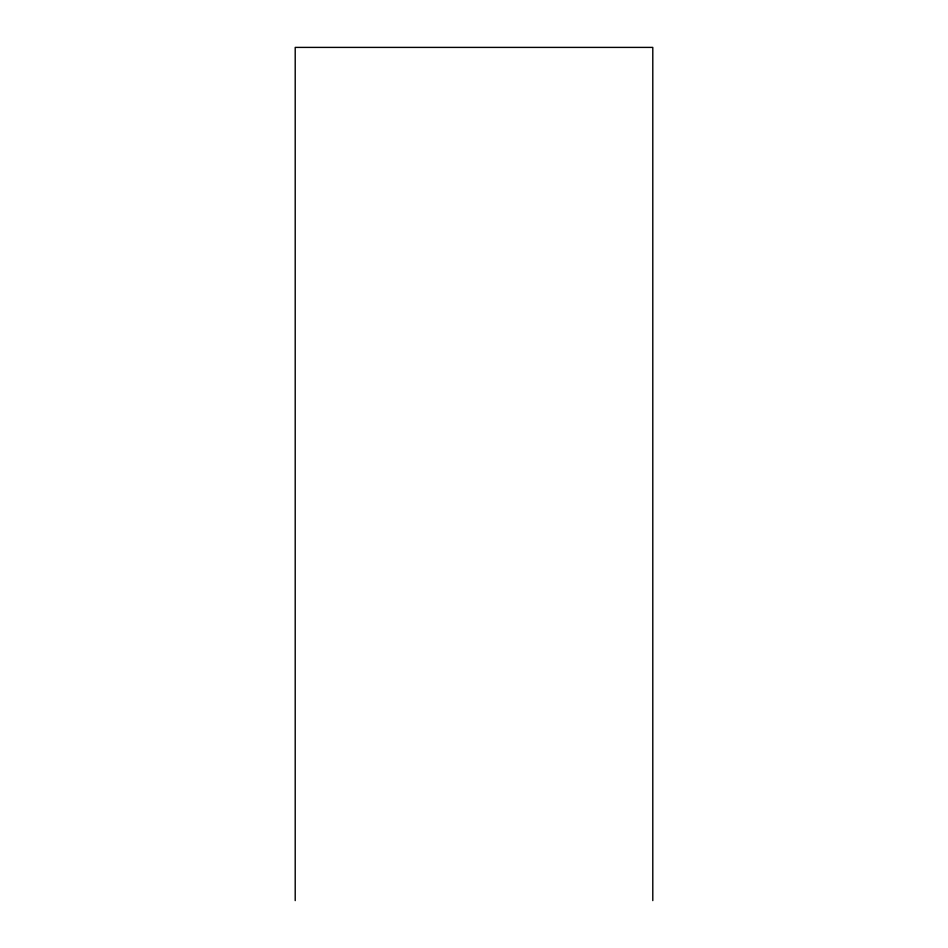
<?xml version="1.0" encoding="UTF-8"?>
<svg xmlns="http://www.w3.org/2000/svg" width="948" height="948" viewBox="0 0 948 948"><rect width="100%" height="100%" fill="white"/><g stroke="black" fill="none" stroke-linecap="round" stroke-linejoin="round"><path stroke-width="1.42" d="M652.793 900.6L652.793 47.4L295.207 47.4L295.207 900.6"/></g></svg>
